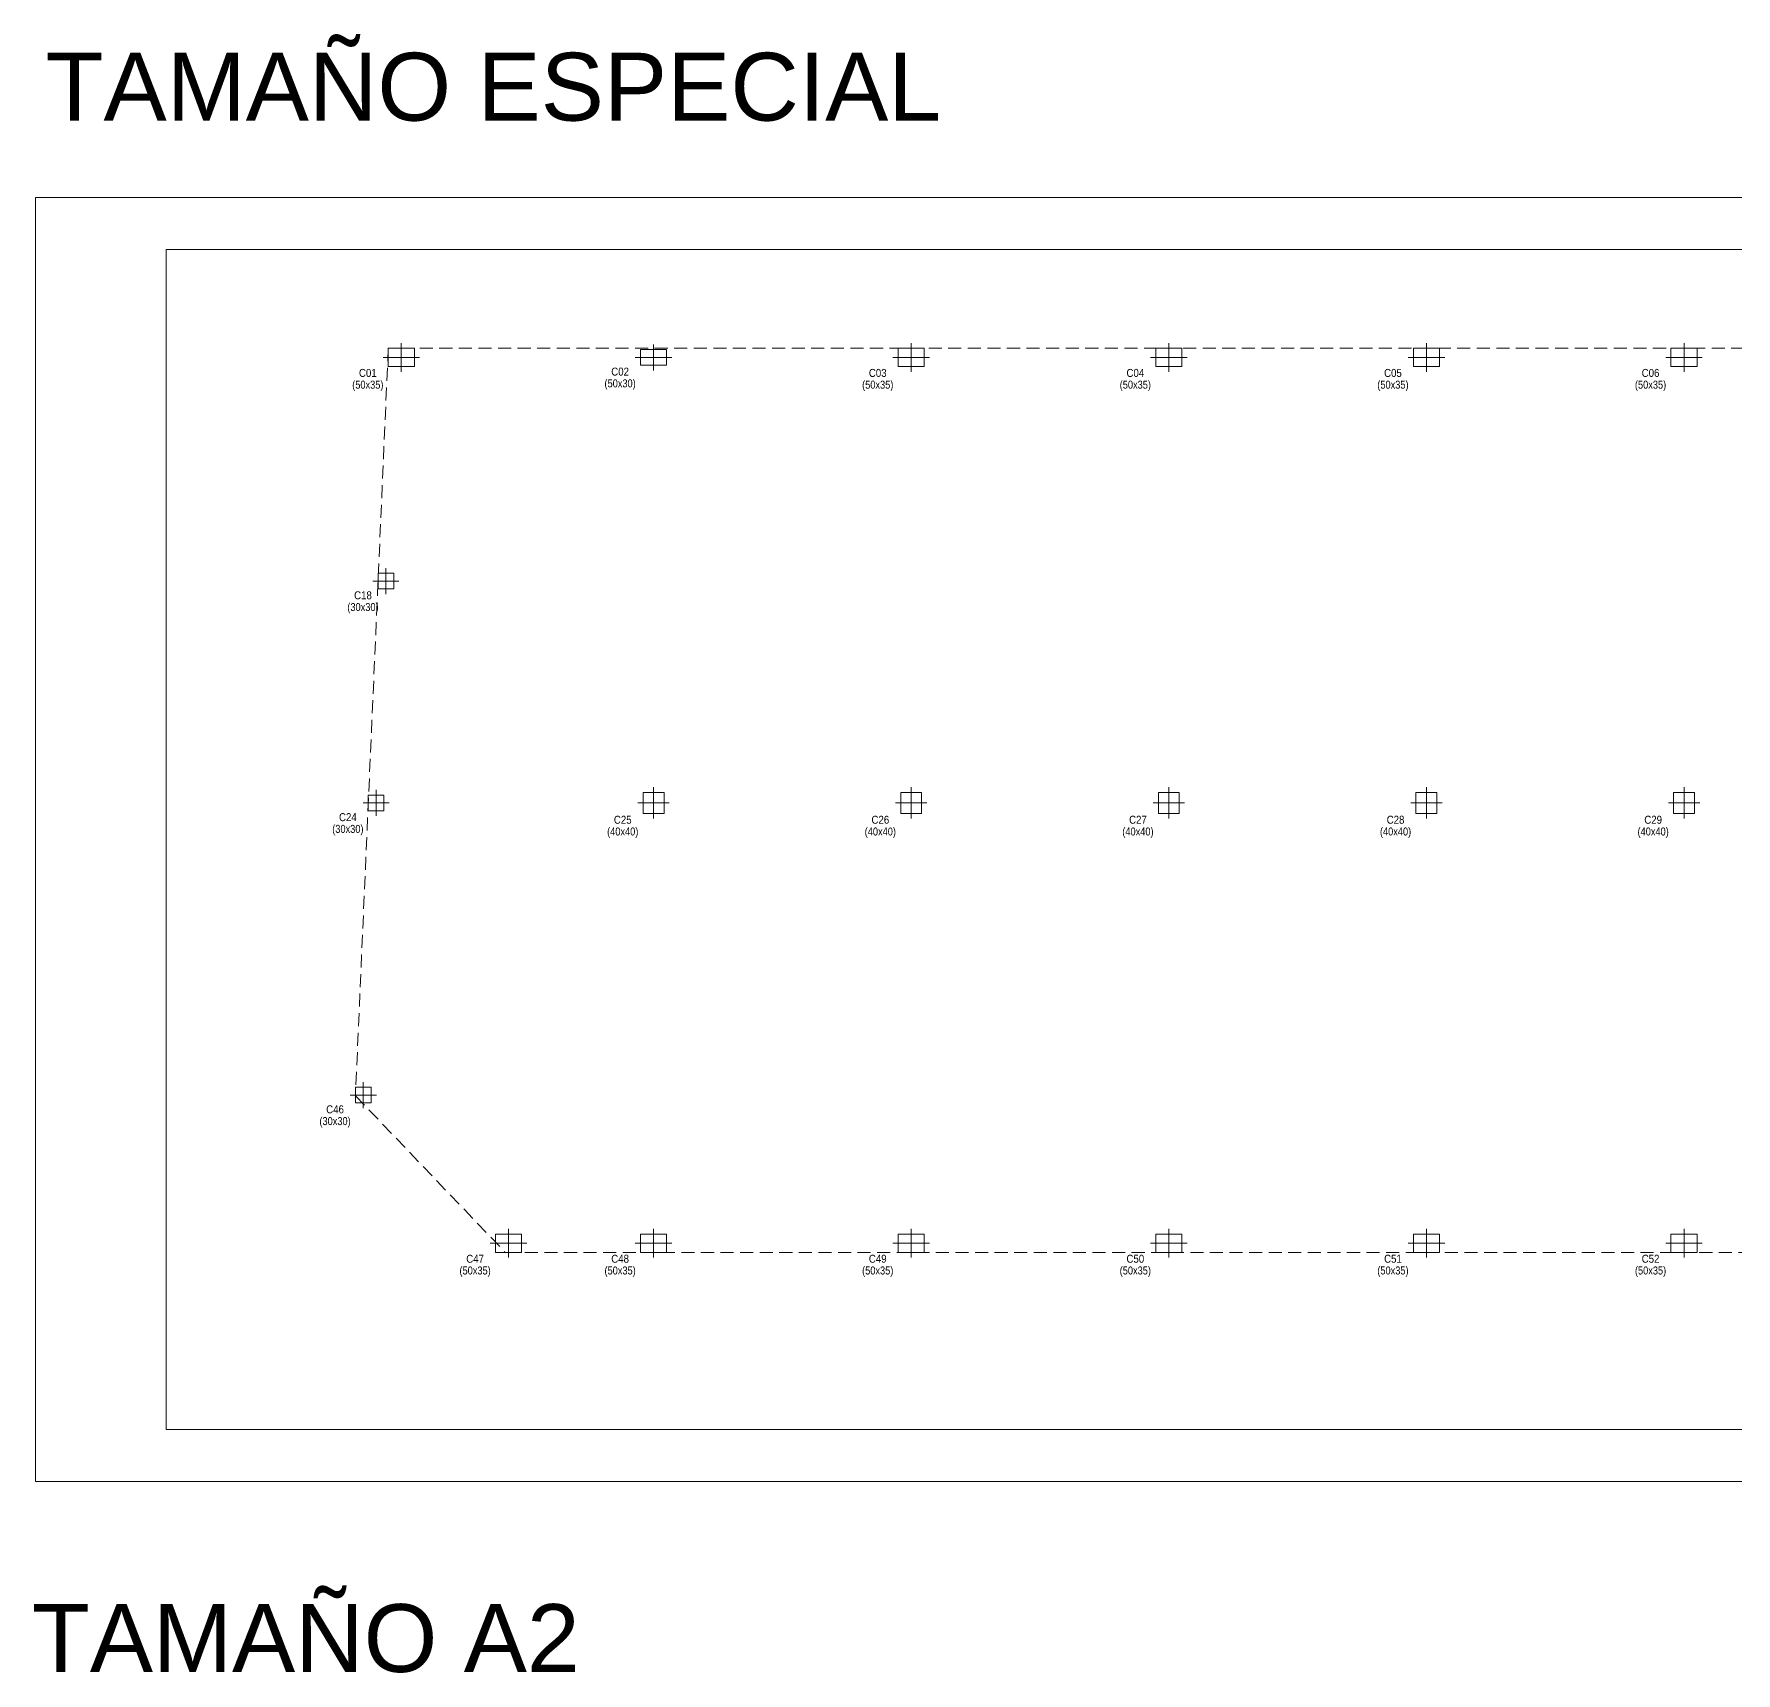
# Model space of a CAD drawing. Header units: millimetres. Extents: x 0 to 190, y -70 to 53.
# Drawn here: x 0.16 to 32.77, y 21.9 to 53.29 of the extents above; entities that cross this region are included whole.
import ezdxf
from ezdxf.enums import TextEntityAlignment as Align

# ---------------------------------------------------------------- set-up
doc = ezdxf.new("R2010")
doc.units = ezdxf.units.MM
doc.linetypes.add('DASHED2', pattern=[0.375, 0.25, -0.125])
for name, color, linetype, lineweight in [('CIM_REFEREN', 2, 'Continuous', 0), ('COLUMNA_DIM', 4, 'Continuous', 9), ('COLUMNA_REF', 3, 'Continuous', 9), ('COLUMNAS_EJES', 1, 'Continuous', 9), ('PILAR_HORMIGON', 2, 'Continuous', 0), ('RECUAD_LIMITES', 2, 'Continuous', 0), ('RECUAD_MARCO', 1, 'Continuous', 20), ('SILUETAS', 6, 'Continuous', 5)]:
    doc.layers.add(name, color=color, linetype=linetype, lineweight=lineweight)
doc.styles.add('CYPETXT_romans', font='arial.ttf', dxfattribs={"height": 0.2})

# ---------------------------------------------------------------- blocks, each defined once
blk = doc.blocks.new('Ejes de la columna')
at = {"layer": 'COLUMNAS_EJES'}
for p, q in [((0, -0.5), (0, 0.5)), ((-0.5, 0), (0.5, 0))]:
    blk.add_line(p, q, dxfattribs=at)

msp = doc.modelspace()

# ---------------------------------------------------------------- linework, layer by layer
at = {"layer": 'PILAR_HORMIGON'}
for points in [[(6.94933, 46.92455), (7.44933, 46.92455), (7.44933, 47.27455), (6.94933, 47.27455), (6.94933, 46.92455)], [(11.78249, 46.94955), (12.28249, 46.94955), (12.28249, 47.24955), (11.78249, 47.24955), (11.78249, 46.94955)], [(16.71749, 46.92455), (17.21749, 46.92455), (17.21749, 47.27455), (16.71749, 47.27455), (16.71749, 46.92455)], [(21.65249, 46.92455), (22.15249, 46.92455), (22.15249, 47.27455), (21.65249, 47.27455), (21.65249, 46.92455)], [(26.58749, 46.92455), (27.08749, 46.92455), (27.08749, 47.27455), (26.58749, 47.27455), (26.58749, 46.92455)], [(31.52249, 46.92455), (32.02249, 46.92455), (32.02249, 47.27455), (31.52249, 47.27455), (31.52249, 46.92455)], [(6.75361, 42.66455), (7.05361, 42.66455), (7.05361, 42.96455), (6.75361, 42.96455), (6.75361, 42.66455)], [(6.56711, 38.41455), (6.86711, 38.41455), (6.86711, 38.71455), (6.56711, 38.71455), (6.56711, 38.41455)], [(11.83249, 38.36455), (12.23249, 38.36455), (12.23249, 38.76455), (11.83249, 38.76455), (11.83249, 38.36455)], [(16.76749, 38.36455), (17.16749, 38.36455), (17.16749, 38.76455), (16.76749, 38.76455), (16.76749, 38.36455)], [(21.70249, 38.36455), (22.10249, 38.36455), (22.10249, 38.76455), (21.70249, 38.76455), (21.70249, 38.36455)], [(26.63749, 38.36455), (27.03749, 38.36455), (27.03749, 38.76455), (26.63749, 38.76455), (26.63749, 38.36455)], [(31.57249, 38.36455), (31.97249, 38.36455), (31.97249, 38.76455), (31.57249, 38.76455), (31.57249, 38.36455)], [(6.32145, 32.81644), (6.62145, 32.81644), (6.62145, 33.11644), (6.32145, 33.11644), (6.32145, 32.81644)], [(9.00461, 29.95455), (9.50461, 29.95455), (9.50461, 30.30455), (9.00461, 30.30455), (9.00461, 29.95455)], [(11.78249, 29.95455), (12.28249, 29.95455), (12.28249, 30.30455), (11.78249, 30.30455), (11.78249, 29.95455)], [(16.71749, 29.95455), (17.21749, 29.95455), (17.21749, 30.30455), (16.71749, 30.30455), (16.71749, 29.95455)], [(21.65249, 29.95455), (22.15249, 29.95455), (22.15249, 30.30455), (21.65249, 30.30455), (21.65249, 29.95455)], [(26.58749, 29.95455), (27.08749, 29.95455), (27.08749, 30.30455), (26.58749, 30.30455), (26.58749, 29.95455)], [(31.52249, 29.95455), (32.02249, 29.95455), (32.02249, 30.30455), (31.52249, 30.30455), (31.52249, 29.95455)]]:
    msp.add_lwpolyline(points, close=True, dxfattribs=at)
at = {"layer": 'RECUAD_LIMITES'}
msp.add_lwpolyline([(0.19248, 25.56379), (84.09248, 25.56379), (84.09248, 50.16379), (0.19248, 50.16379), (0.19248, 25.56379)], close=True, dxfattribs=at)
at = {"layer": 'RECUAD_MARCO'}
msp.add_lwpolyline([(2.69248, 26.56379), (83.09248, 26.56379), (83.09248, 49.16379), (2.69248, 49.16379), (2.69248, 26.56379)], close=True, dxfattribs=at)
at = {"layer": 'SILUETAS', "color": 1, "linetype": 'DASHED2'}
msp.add_lwpolyline([(6.94933, 47.27455), (6.32093, 32.95455), (9.19052, 29.95455), (63.67756, 29.95455), (63.67756, 47.27455), (6.94933, 47.27455)], dxfattribs=at)

# ---------------------------------------------------------------- block references
at = {"layer": 'COLUMNAS_EJES'}
for p, xscale, yscale in [((7.19933, 47.09955), 0.7, 0.55), ((12.03249, 47.09955), 0.7, 0.5), ((16.96749, 47.09955), 0.7, 0.55), ((21.90249, 47.09955), 0.7, 0.55), ((26.83749, 47.09955), 0.7, 0.55), ((31.77249, 47.09955), 0.7, 0.55), ((6.90361, 42.81455), 0.5, 0.5), ((6.71711, 38.56455), 0.5, 0.5), ((12.03249, 38.56455), 0.6000000000000001, 0.6000000000000001), ((16.96749, 38.56455), 0.6000000000000001, 0.6000000000000001), ((21.90249, 38.56455), 0.6000000000000001, 0.6000000000000001), ((26.83749, 38.56455), 0.6000000000000001, 0.6000000000000001), ((31.77249, 38.56455), 0.6000000000000001, 0.6000000000000001), ((6.47145, 32.96644), 0.5, 0.5), ((9.25461, 30.12955), 0.7, 0.55), ((12.03249, 30.12955), 0.7, 0.55), ((16.96749, 30.12955), 0.7, 0.55), ((21.90249, 30.12955), 0.7, 0.55), ((26.83749, 30.12955), 0.7, 0.55), ((31.77249, 30.12955), 0.7, 0.55)]:
    msp.add_blockref('Ejes de la columna', p, dxfattribs=dict(at, xscale=xscale, yscale=yscale))

# ---------------------------------------------------------------- texts
at = {"layer": 'CIM_REFEREN', "char_height": 1.3, "attachment_point": 1, "style": 'CYPETXT_romans'}
for s, width, insert in [('TAMAÑO ESPECIAL', 20.4097016, (0.38569, 52.93547)), ('TAMAÑO A2', 10.890341, (0.12277, 23.21503))]:
    msp.add_mtext_dynamic_manual_height_columns(s, width=width, gutter_width=12.5, heights=[0], dxfattribs=dict(at, insert=insert))
at = {"layer": 'COLUMNA_DIM', "style": 'CYPETXT_romans', "width": 0.824404}
for s, p in [('(50x35)', (6.55796, 46.57705)), ('(50x30)', (11.39111, 46.60205)), ('(50x35)', (16.32611, 46.57705)), ('(50x35)', (21.26111, 46.57705)), ('(50x35)', (26.19611, 46.57705)), ('(50x35)', (31.13111, 46.57705)), ('(30x30)', (6.46507, 42.31705)), ('(30x30)', (6.17574, 38.06705)), ('(40x40)', (11.44111, 38.01705)), ('(40x40)', (16.37611, 38.01705)), ('(40x40)', (21.31111, 38.01705)), ('(40x40)', (26.24611, 38.01705)), ('(40x40)', (31.18111, 38.01705)), ('(30x30)', (5.93007, 32.46894)), ('(50x35)', (8.61324, 29.60705)), ('(50x35)', (11.39111, 29.60705)), ('(50x35)', (16.32611, 29.60705)), ('(50x35)', (21.26111, 29.60705)), ('(50x35)', (26.19611, 29.60705)), ('(50x35)', (31.13111, 29.60705))]:
    msp.add_text(s, height=0.153333, dxfattribs=at).set_placement(p, align=Align.MIDDLE_CENTER)
at = {"layer": 'COLUMNA_REF', "style": 'CYPETXT_romans', "width": 0.864}
for s, p in [('C01', (6.55796, 46.80205)), ('C02', (11.39111, 46.82705)), ('C03', (16.32611, 46.80205)), ('C04', (21.26111, 46.80205)), ('C05', (26.19611, 46.80205)), ('C06', (31.13111, 46.80205)), ('C18', (6.46507, 42.54205)), ('C24', (6.17574, 38.29205)), ('C25', (11.44111, 38.24205)), ('C26', (16.37611, 38.24205)), ('C27', (21.31111, 38.24205)), ('C28', (26.24611, 38.24205)), ('C29', (31.18111, 38.24205)), ('C46', (5.93007, 32.69394)), ('C47', (8.61324, 29.83205)), ('C48', (11.39111, 29.83205)), ('C49', (16.32611, 29.83205)), ('C50', (21.26111, 29.83205)), ('C51', (26.19611, 29.83205)), ('C52', (31.13111, 29.83205))]:
    msp.add_text(s, height=0.153333, dxfattribs=at).set_placement(p, align=Align.MIDDLE_CENTER)

doc.saveas('drawing.dxf')
